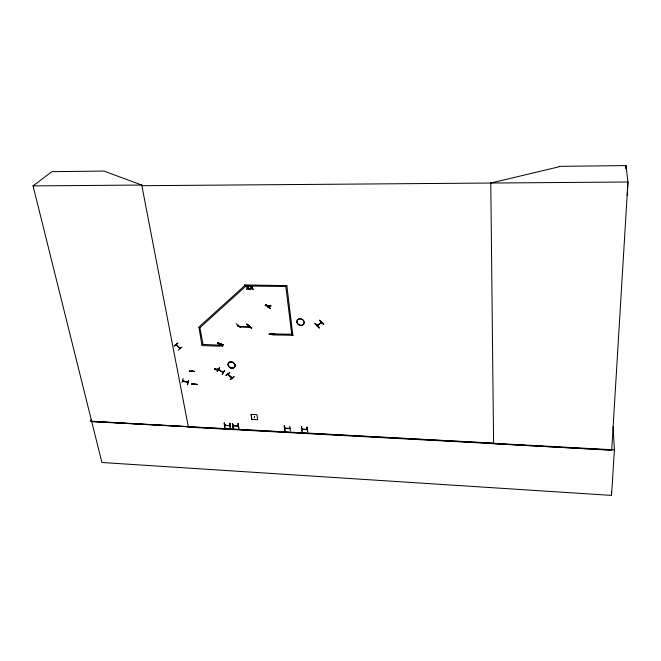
<?xml version="1.0" encoding="UTF-8"?>
<svg xmlns="http://www.w3.org/2000/svg" width="661" height="661" viewBox="0 0 661 661"><rect width="100%" height="100%" fill="white"/><g stroke="black" fill="none" stroke-linecap="round" stroke-linejoin="round"><path stroke-width="0.99" d="M274.885 334.127C264.45 333.268 270.06 335.573 274.885 334.119M176.52 344.992L175.983 344.695M179.751 348.074L180.065 348.719L180.337 348.223M228.111 373.771C226.74 374.349 232.259 379.439 232.16 377.555M228.359 374.432L227.971 374.06L232.201 377.662M625.934 168.051L626.041 166.043M627.231 195.449L627.95 181.998L625.992 165.597L559.09 166.357L559.066 166.803L490.776 183.039M625.81 168.679L625.992 165.597M141.735 185.047L188.41 427.163L611.706 450.058L627.95 181.998L141.867 185.7L141.735 185.047L103.876 171.059L51.922 171.653L33.05 185.898L101.91 462.502L611.549 495.403L614.383 449.86L613.177 426.791M268.085 306.514L268.011 305.919M272.125 333.375C271.456 334.185 271.952 333.722 272.241 333.797L271.968 333.656M197.003 384.462L191.764 383.95M197.011 384.429L191.773 383.917M192.103 371.556L191.839 371.523M217.849 343.464L223.501 344.819L217.948 343.282M220.187 370.325C209.636 366.698 216.535 371.16 220.187 370.309M220.46 344.678L220.485 344.216M217.535 369.334L217.238 369.681L217.568 369.342M217.329 369.226L217.246 369.59M220.733 344.356L220.865 344.414M220.369 343.951L220.171 344.348L220.914 344.075M238.34 325.699L237.786 325.931L238.357 325.286M249.544 325.89L249.28 326.228L249.321 325.699M214.635 368.97L220.105 370.466L214.734 368.821M179.602 348.297L180.056 347.942M183.122 378.423L182.015 382.62M188.492 380.397L187.418 384.999L188.468 380.571M192.095 371.532L192.285 371.061M194.433 384.165L194.375 383.669M248.933 326.848L249.536 326.865M307.068 427.13L307.654 431.666M307.266 429.039L307.208 429.584M307.555 431.831L306.977 427.146L307.654 431.658M306.886 429.022L306.853 429.229M302.465 428.832L302.358 429.353L302.408 428.782M302.027 428.766L302.06 429.022M301.482 426.816L302.085 431.534L301.532 426.692M317.743 325.088L317.164 325.633L321.593 322.213M321.61 322.684L317.487 325.468M290.402 430.732L289.766 426.221M289.997 428.13L289.997 428.659M290.08 428.336L284.569 428.179M289.427 428.46L289.51 428.65M284.247 425.957L284.883 430.608L284.329 425.775M289.939 428.65L284.635 428.411L284.8 427.849M285.172 427.874L285.155 428.237M323.659 324.559L319.569 320.354M321.163 322.452L321.304 322.684M321.461 322.238L321.048 322.758M317.644 325.022L317.743 325.468M224.682 425.213L225.409 425.188M225.277 425.436L225.31 424.891L225.186 425.428M315 323.7C321.965 331.764 319.618 326.286 314.975 323.733M229.664 425.37L229.483 425.271M229.962 425.709L224.814 425.403M237.745 425.924L238.514 425.808M251.824 419.454L251.122 414.34L256.955 414.687L257.658 419.76L251.824 419.454L251.106 414.389M247.701 287.469L246.437 286.147L247.701 287.469L248.85 286.188L247.999 287.783L249.164 289.212L247.999 287.783M246.437 286.147L247.619 287.601L246.784 289.171L247.916 287.915L249.263 289.064M272.638 333.673L272.638 334.92L292.988 335.284M251.469 287.535L250.197 286.213L251.469 287.535L252.618 286.254L251.767 287.849L252.923 289.287L251.767 287.849M250.197 286.213L251.378 287.667L250.544 289.237L251.676 287.981L253.023 289.13M291.865 335.251L285.676 285.412M291.741 334.235L272.506 333.912M238.786 428.32L238.076 423.552L238.795 428.163M238.001 425.577L237.985 425.775M238.439 425.651L238.249 426.155L233.085 425.833L233.763 425.535M233.498 427.849L232.432 423.387L233.143 427.989M233.201 425.337L233.135 425.824M233.548 425.882L233.672 425.32M229.871 423.296L230.425 427.725M307.266 429.592L301.804 429.278M229.499 425.684L229.631 425.139M230.086 425.378L229.995 425.163M230.449 427.741L229.888 423.321M225.153 427.411L224.368 422.833M224.707 425.378L224.947 424.866M220.204 344.29L220.683 343.72M220.65 344.183L220.328 344.472L220.708 343.91M285.808 286.477L244.892 285.982L244.884 284.701M292.864 335.532L286.824 285.428M230.135 379.48L234.035 376.753M231.796 377.274L231.524 377.728M231.871 377.282L231.466 377.695L232.036 377.91M270.341 308.662L265.854 304.597L270.539 308.456M271.01 306.002L265.177 305.539M268.242 305.944L268.292 306.522L268.168 305.646M268.242 306.183L267.73 307.183L268.465 306.134M228.524 374.093L228.227 374.556L228.524 374.167M268.374 305.655L267.829 307.125M226.045 375.597L229.714 372.564M251.56 327.906C236.745 316.487 261.359 335.771 247.024 324.097M265.301 305.663L271.018 305.927M217.213 371.465L219.667 367.417L217.304 371.358M218.609 369.202L218.427 369.73L223.393 372.407M223.517 372.085L223.187 372.523L223.484 372.019M222.17 374.448L224.641 370.35L222.294 374.3M223.145 371.812L222.84 372.325L223.063 371.829M249.164 326.055L249.561 325.452M219.105 369.606L218.774 369.929L219.08 369.425M217.221 369.59L217.502 368.937M240.621 327.377L236.06 323.659M237.795 325.956L238.233 325.319M238.142 325.6L237.96 326.088L238.514 325.419M222.575 346.124C217.345 343.984 215.238 339.25 222.55 346.149M198.994 327.426L201.993 345.587L220.278 346.19L220.27 344.968M220.452 344.728L220.84 343.852M251.676 287.981L252.576 289.121M251.378 287.667L250.098 286.362M252.147 286.246L252.618 286.254M250.544 289.237L251.006 289.245M187.336 382.207L187.617 382.802L187.914 382.339M247.916 287.915L248.817 289.055M247.619 287.601L246.338 286.296M246.784 289.171L247.247 289.179M248.85 286.188L248.379 286.18M187.509 382.124L187.212 382.587M187.873 382.273L182.634 380.571M192.029 370.995L191.888 371.556L192.219 371.003M198.837 327.666L199.903 327.691L245.834 286.18M183.229 380.414L182.56 380.769L182.866 380.265M203.043 344.398L199.903 327.691L199.077 326.914L244.983 285.37M194.64 371.342L189.36 371.003M201.977 344.364L220.113 345.207M182.064 347.033L178.313 350.14M180.156 348.372L176.024 344.736L176.305 344.307L176.033 344.802M176.429 344.364L176.049 344.794L180.147 348.504M176.528 344.794L176.71 344.645M174.231 346.05L177.983 343.001L174.314 345.943M251.279 328.261L246.776 324.411M246.925 324.254L251.428 328.096M91.35 419.578L90.127 421.189L188.311 426.659M224.732 425.221L229.921 425.684M233.143 425.626L238.274 425.957M301.837 429.121L307.2 429.41M265.805 304.696L270.407 308.588M284.841 430.575L284.288 425.791M225.855 375.374L229.714 372.63M234.035 376.712L230.359 379.662M232.655 423.395L233.358 427.998L232.391 423.404M187.658 382.785L182.568 380.728M229.375 425.469L229.912 425.486M224.79 427.551L224.062 422.957M33.05 185.898L141.818 185.047M244.735 284.924L286.692 285.659M248.726 289.204L249.164 289.212M252.485 289.278L252.923 289.287M238.778 326.559L239.431 326.575M269.085 334.078L274.811 334.334M189.244 371.036L194.623 371.35M191.665 384.091L197.011 384.305M91.829 421.454L493.585 443.143M91.705 421.619L614.383 449.86M611.689 450.248L493.593 443.671L490.768 182.329M217.874 343.398L223.426 344.902M238.067 423.718L238.704 428.336M218.403 369.656L223.261 372.515M244.834 285.593L245.685 286.411M229.681 423.131L230.325 427.898M611.367 491.412L611.549 495.403M319.602 320.246L323.799 324.551L319.577 320.255M222.484 346.257L218.014 342.53L222.451 346.298M319.255 327.839L315.198 323.543L319.263 327.856M254.477 416.678L254.568 417.331L254.477 416.678M248.858 326.741L239.48 326.542L239.555 326.997L248.933 327.203L248.858 326.741M297.533 323.7A3.751 3.173 26.9 0 0 303.812 323.882A3.751 3.173 26.9 0 0 300.094 318.85A3.751 3.173 26.9 0 0 297.533 323.7M297.599 323.576A3.743 3.165 26.9 0 0 303.862 323.758A3.743 3.165 26.9 0 0 300.16 318.734A3.743 3.165 26.9 0 0 297.599 323.576M228.384 365.797A3.602 2.892 29.5 0 0 234.3 367.409A3.619 2.908 29.5 0 0 232.003 362.104A3.619 2.908 29.5 0 0 228.409 365.731A3.619 2.908 29.5 0 0 234.358 367.342A3.602 2.892 29.5 0 0 231.953 362.195A3.602 2.892 29.5 0 0 228.384 365.797M228.458 365.673A3.594 2.892 29.5 0 0 234.374 367.276A3.594 2.892 29.5 0 0 232.028 362.071A3.594 2.892 29.5 0 0 228.458 365.673A3.594 2.884 29.5 0 0 234.366 367.276A3.594 2.884 29.5 0 0 232.028 362.079A3.594 2.884 29.5 0 0 228.466 365.673"/></g></svg>
